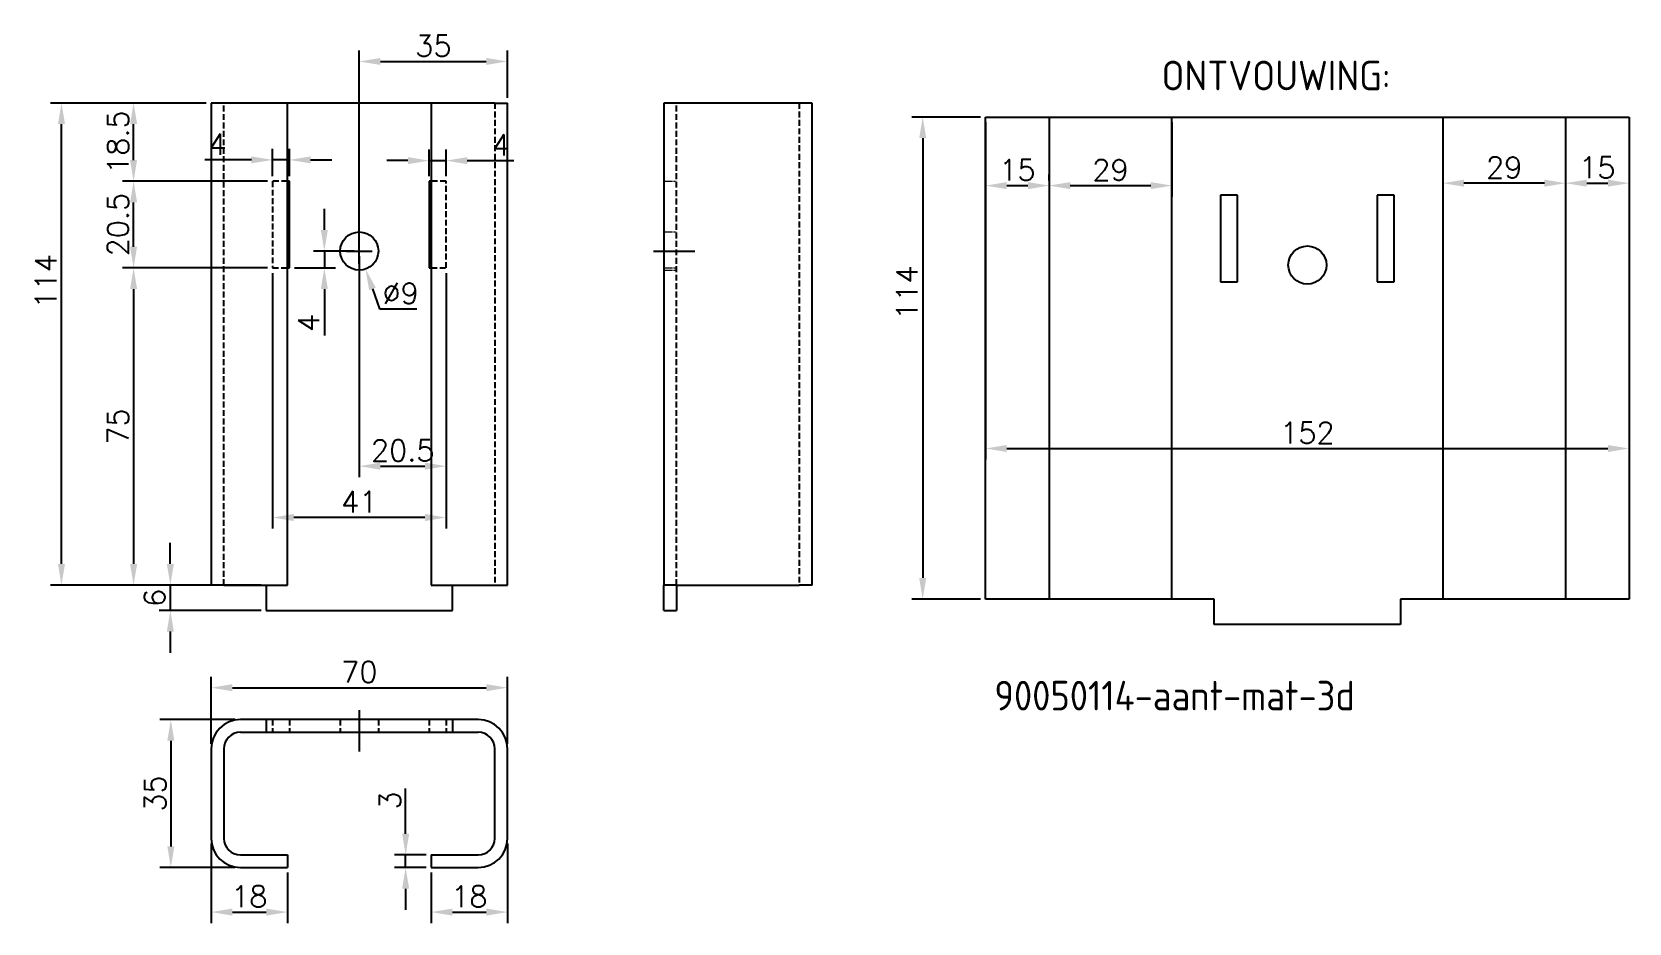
# Model space of a CAD drawing. Extents: x 2661 to 3039, y 377 to 588.
import ezdxf

# ---------------------------------------------------------------- set-up
doc = ezdxf.new("R2010")
doc.units = 0
for name, pattern in [('Aslijn', [28.575, 19.05, -3.175, 3.175, -3.175]), ('DASHED', [0.75, 0.5, -0.25]), ('Streeplijn', [10, 7, -3])]:
    doc.linetypes.add(name, pattern=pattern)
doc.layers.get('DEFPOINTS').update_dxf_attribs({"linetype": 'CONTINUOUS'})
for name, color, linetype in [('50VOL', 13, 'CONTINUOUS'), ('70VOL', 5, 'CONTINUOUS'), ('7A', 4, 'Aslijn'), ('AM_3', 6, 'Streeplijn'), ('BRANDLIJN', 93, 'CONTINUOUS')]:
    doc.layers.add(name, color=color, linetype=linetype)
doc.layers.add('Hidden (ISO)', color=6, linetype='DASHED', lineweight=5)
doc.styles.add('ROMANS', font='romans.shx')
doc.styles.get("Standard").update_dxf_attribs({"font": 'isocp.shx'})
doc.dimstyles.new('1_OP_02$0', dxfattribs={"dimscale": 2, "dimtxt": 2.5, "dimasz": 2.5, "dimexe": 1.3, "dimexo": 0.6, "dimgap": 0.6, "dimtad": 1, "dimdec": 1, "dimdsep": 46, "dimtxsty": 'ROMANS', "dimcen": -1.5, "dimclrd": 150, "dimclre": 150, "dimclrt": 5, "dimadec": 0, "dimazin": 0, "dimtfac": 1, "dimtdec": 1, "dimtmove": 0, "dimatfit": 3, "dimfxl": 0, "dimtolj": 1, "dimtzin": 0, "dimarcsym": 0})
doc.dimstyles.new('1_OP_02$3', dxfattribs={"dimscale": 2, "dimtxt": 2.5, "dimasz": 2.5, "dimexe": 1.3, "dimexo": 0.6, "dimgap": 0.6, "dimtad": 1, "dimtoh": 1, "dimdec": 1, "dimdsep": 46, "dimtxsty": 'ROMANS', "dimcen": -1.5, "dimclrd": 150, "dimclre": 150, "dimclrt": 5, "dimadec": 0, "dimazin": 0, "dimtfac": 1, "dimtdec": 1, "dimtofl": 0, "dimtmove": 0, "dimatfit": 0, "dimfxl": 0, "dimtolj": 1, "dimtzin": 0, "dimarcsym": 0})

# ---------------------------------------------------------------- blocks, each defined once
blk = doc.blocks.new('*D2')
at = {"layer": '70VOL', "color": 150, "lineweight": -2}
for p, q in [((2702.64, 571.09), (2665.87, 571.09)), ((2668.47, 462.09), (2668.47, 566.09)), ((2702.64, 457.09), (2665.87, 457.09))]:
    blk.add_line(p, q, dxfattribs=at)
at = {"layer": '70VOL', "color": 150}
for points in [[(2667.64, 566.09), (2669.31, 566.09), (2668.47, 571.09)], [(2667.64, 462.09), (2669.31, 462.09), (2668.47, 457.09)]]:
    blk.add_solid(points, dxfattribs=at)
at = {"layer": 'DEFPOINTS', "color": 0}
for p in [(2668.47, 571.09), (2703.84, 571.09), (2703.84, 457.09)]:
    blk.add_point(p, dxfattribs=at)
at = {"layer": '70VOL', "color": 5, "insert": (2664.77, 528.94), "char_height": 5, "attachment_point": 5, "rotation": 90, "style": 'ROMANS'}
blk.add_mtext('\\A1;114', dxfattribs=at)
blk = doc.blocks.new('*D3')
at = {"layer": '70VOL', "color": 150, "lineweight": -2}
for p, q in [((2694.19, 462.09), (2694.19, 467.09)), ((2715.64, 457.09), (2691.59, 457.09)), ((2694.19, 457.09), (2694.19, 451.09)), ((2715.64, 451.09), (2691.59, 451.09)), ((2694.19, 446.09), (2694.19, 441.09))]:
    blk.add_line(p, q, dxfattribs=at)
at = {"layer": '70VOL', "color": 150}
for points in [[(2693.36, 462.09), (2695.03, 462.09), (2694.19, 457.09)], [(2693.36, 446.09), (2695.03, 446.09), (2694.19, 451.09)]]:
    blk.add_solid(points, dxfattribs=at)
at = {"layer": 'DEFPOINTS', "color": 0}
for p in [(2716.84, 457.09), (2694.19, 451.09), (2716.84, 451.09)]:
    blk.add_point(p, dxfattribs=at)
at = {"layer": '70VOL', "color": 5, "insert": (2690.49, 454.09), "char_height": 5, "attachment_point": 5, "rotation": 90, "style": 'ROMANS'}
blk.add_mtext('\\A1;6', dxfattribs=at)
blk = doc.blocks.new('*D4')
at = {"layer": '70VOL', "color": 150, "lineweight": -2}
for p, q in [((2703.84, 419.6), (2703.84, 435.43)), ((2773.84, 419.6), (2773.84, 435.43)), ((2708.84, 432.83), (2768.84, 432.83))]:
    blk.add_line(p, q, dxfattribs=at)
at = {"layer": '70VOL', "color": 150}
for points in [[(2708.84, 433.67), (2708.84, 432), (2703.84, 432.83)], [(2768.84, 433.67), (2768.84, 432), (2773.84, 432.83)]]:
    blk.add_solid(points, dxfattribs=at)
at = {"layer": 'DEFPOINTS', "color": 0}
for p in [(2773.84, 432.83), (2703.84, 418.4), (2773.84, 418.4)]:
    blk.add_point(p, dxfattribs=at)
at = {"layer": '70VOL', "color": 5, "insert": (2738.84, 436.53), "char_height": 5, "attachment_point": 5, "style": 'ROMANS'}
blk.add_mtext('\\A1;70', dxfattribs=at)
blk = doc.blocks.new('*D5')
at = {"layer": '70VOL', "color": 150, "lineweight": -2}
for p, q in [((2709.54, 425.3), (2691.71, 425.3)), ((2694.31, 420.3), (2694.31, 395.3)), ((2709.54, 390.3), (2691.71, 390.3))]:
    blk.add_line(p, q, dxfattribs=at)
at = {"layer": '70VOL', "color": 150}
for points in [[(2693.48, 420.3), (2695.14, 420.3), (2694.31, 425.3)], [(2693.48, 395.3), (2695.14, 395.3), (2694.31, 390.3)]]:
    blk.add_solid(points, dxfattribs=at)
at = {"layer": 'DEFPOINTS', "color": 0}
for p in [(2710.74, 425.3), (2694.31, 390.3), (2710.74, 390.3)]:
    blk.add_point(p, dxfattribs=at)
at = {"layer": '70VOL', "color": 5, "insert": (2690.61, 407.8), "char_height": 5, "attachment_point": 5, "rotation": 90, "style": 'ROMANS'}
blk.add_mtext('\\A1;35', dxfattribs=at)
blk = doc.blocks.new('*D6')
at = {"layer": '70VOL', "color": 150, "lineweight": -2}
for p, q in [((2703.84, 396), (2703.84, 377.18)), ((2721.84, 389.1), (2721.84, 377.18)), ((2708.84, 379.78), (2716.84, 379.78))]:
    blk.add_line(p, q, dxfattribs=at)
at = {"layer": '70VOL', "color": 150}
for points in [[(2708.84, 380.61), (2708.84, 378.94), (2703.84, 379.78)], [(2716.84, 380.61), (2716.84, 378.94), (2721.84, 379.78)]]:
    blk.add_solid(points, dxfattribs=at)
at = {"layer": 'DEFPOINTS', "color": 0}
for p in [(2703.84, 397.2), (2721.84, 390.3), (2721.84, 379.78)]:
    blk.add_point(p, dxfattribs=at)
at = {"layer": '70VOL', "color": 5, "insert": (2712.84, 383.48), "char_height": 5, "attachment_point": 5, "style": 'ROMANS'}
blk.add_mtext('\\A1;18', dxfattribs=at)
blk = doc.blocks.new('*D7')
at = {"layer": '70VOL', "color": 150, "lineweight": -2}
for p, q in [((2773.84, 396), (2773.84, 377.18)), ((2755.84, 389.1), (2755.84, 377.18)), ((2760.84, 379.78), (2768.84, 379.78))]:
    blk.add_line(p, q, dxfattribs=at)
at = {"layer": '70VOL', "color": 150}
for points in [[(2760.84, 380.61), (2760.84, 378.94), (2755.84, 379.78)], [(2768.84, 380.61), (2768.84, 378.94), (2773.84, 379.78)]]:
    blk.add_solid(points, dxfattribs=at)
at = {"layer": 'DEFPOINTS', "color": 0}
for p in [(2773.84, 397.2), (2755.84, 390.3), (2773.84, 379.78)]:
    blk.add_point(p, dxfattribs=at)
at = {"layer": '70VOL', "color": 5, "insert": (2764.84, 383.48), "char_height": 5, "attachment_point": 5, "style": 'ROMANS'}
blk.add_mtext('\\A1;18', dxfattribs=at)
blk = doc.blocks.new('*D8')
at = {"layer": '70VOL', "color": 150, "lineweight": -2}
for p, q in [((2749.79, 398.3), (2749.79, 409.03)), ((2754.64, 393.3), (2747.19, 393.3)), ((2749.79, 390.3), (2749.79, 393.3)), ((2754.64, 390.3), (2747.19, 390.3)), ((2749.79, 385.3), (2749.79, 380.3))]:
    blk.add_line(p, q, dxfattribs=at)
at = {"layer": '70VOL', "color": 150}
for points in [[(2748.95, 398.3), (2750.62, 398.3), (2749.79, 393.3)], [(2748.95, 385.3), (2750.62, 385.3), (2749.79, 390.3)]]:
    blk.add_solid(points, dxfattribs=at)
at = {"layer": 'DEFPOINTS', "color": 0}
for p in [(2749.79, 393.3), (2755.84, 393.3), (2755.84, 390.3)]:
    blk.add_point(p, dxfattribs=at)
at = {"layer": '70VOL', "color": 5, "insert": (2746.09, 406.16), "char_height": 5, "attachment_point": 5, "rotation": 90, "style": 'ROMANS'}
blk.add_mtext('\\A1;3', dxfattribs=at)
blk = doc.blocks.new('*D9')
at = {"layer": '70VOL', "color": 150, "lineweight": -2}
for p, q in [((2735.84, 536.09), (2741.84, 536.09)), ((2738.84, 533.09), (2738.84, 539.09)), ((2741.95, 527.12), (2743.59, 522.39)), ((2743.59, 522.39), (2752.41, 522.39))]:
    blk.add_line(p, q, dxfattribs=at)
at = {"layer": '70VOL', "color": 150}
blk.add_solid([(2742.74, 527.39), (2741.16, 526.84), (2740.31, 531.84)], dxfattribs=at)
at = {"layer": 'DEFPOINTS', "color": 0}
for p in [(2737.37, 540.34), (2740.31, 531.84)]:
    blk.add_point(p, dxfattribs=at)
at = {"layer": '70VOL', "color": 5, "insert": (2748.6, 526.09), "char_height": 5, "attachment_point": 5, "style": 'ROMANS'}
blk.add_mtext('\\A1;∅9', dxfattribs=at)
blk = doc.blocks.new('*D10')
at = {"layer": '70VOL', "color": 150, "lineweight": -2}
for p, q in [((2717.14, 532.09), (2682.91, 532.09)), ((2685.51, 527.09), (2685.51, 462.09)), ((2702.64, 457.09), (2682.91, 457.09))]:
    blk.add_line(p, q, dxfattribs=at)
at = {"layer": '70VOL', "color": 150}
for points in [[(2684.68, 527.09), (2686.34, 527.09), (2685.51, 532.09)], [(2684.68, 462.09), (2686.34, 462.09), (2685.51, 457.09)]]:
    blk.add_solid(points, dxfattribs=at)
at = {"layer": 'DEFPOINTS', "color": 0}
for p in [(2718.34, 532.09), (2685.51, 457.09), (2703.84, 457.09)]:
    blk.add_point(p, dxfattribs=at)
at = {"layer": '70VOL', "color": 5, "insert": (2681.81, 494.59), "char_height": 5, "attachment_point": 5, "rotation": 90, "style": 'ROMANS'}
blk.add_mtext('\\A1;75', dxfattribs=at)
blk = doc.blocks.new('*D11')
at = {"layer": '70VOL', "color": 150, "lineweight": -2}
for p, q in [((2738.84, 537.29), (2738.84, 583.52)), ((2773.84, 572.29), (2773.84, 583.52)), ((2743.84, 580.92), (2768.84, 580.92))]:
    blk.add_line(p, q, dxfattribs=at)
at = {"layer": '70VOL', "color": 150}
for points in [[(2743.84, 581.75), (2743.84, 580.09), (2738.84, 580.92)], [(2768.84, 581.75), (2768.84, 580.09), (2773.84, 580.92)]]:
    blk.add_solid(points, dxfattribs=at)
at = {"layer": 'DEFPOINTS', "color": 0}
for p in [(2773.84, 580.92), (2773.84, 571.09), (2738.84, 536.09)]:
    blk.add_point(p, dxfattribs=at)
at = {"layer": '70VOL', "color": 5, "insert": (2756.34, 584.62), "char_height": 5, "attachment_point": 5, "style": 'ROMANS'}
blk.add_mtext('\\A1;35', dxfattribs=at)
blk = doc.blocks.new('*D12')
at = {"layer": '70VOL', "color": 150, "lineweight": -2}
for p, q in [((2738.84, 534.89), (2738.84, 482.62)), ((2759.34, 530.89), (2759.34, 482.62)), ((2743.84, 485.22), (2754.34, 485.22))]:
    blk.add_line(p, q, dxfattribs=at)
at = {"layer": '70VOL', "color": 150}
for points in [[(2743.84, 486.06), (2743.84, 484.39), (2738.84, 485.22)], [(2754.34, 486.06), (2754.34, 484.39), (2759.34, 485.22)]]:
    blk.add_solid(points, dxfattribs=at)
at = {"layer": 'DEFPOINTS', "color": 0}
for p in [(2738.84, 536.09), (2759.34, 532.09), (2759.34, 485.22)]:
    blk.add_point(p, dxfattribs=at)
at = {"layer": '70VOL', "color": 5, "insert": (2749.09, 488.92), "char_height": 5, "attachment_point": 5, "style": 'ROMANS'}
blk.add_mtext('\\A1;20.5', dxfattribs=at)
blk = doc.blocks.new('*D13')
at = {"layer": '70VOL', "color": 150, "lineweight": -2}
for p, q in [((2718.34, 530.89), (2718.34, 470.48)), ((2759.34, 530.89), (2759.34, 470.48)), ((2754.34, 473.08), (2723.34, 473.08))]:
    blk.add_line(p, q, dxfattribs=at)
at = {"layer": '70VOL', "color": 150}
for points in [[(2723.34, 473.92), (2723.34, 472.25), (2718.34, 473.08)], [(2754.34, 473.92), (2754.34, 472.25), (2759.34, 473.08)]]:
    blk.add_solid(points, dxfattribs=at)
at = {"layer": 'DEFPOINTS', "color": 0}
for p in [(2718.34, 532.09), (2759.34, 532.09), (2718.34, 473.08)]:
    blk.add_point(p, dxfattribs=at)
at = {"layer": '70VOL', "color": 5, "insert": (2738.84, 476.78), "char_height": 5, "attachment_point": 5, "style": 'ROMANS'}
blk.add_mtext('\\A1;41', dxfattribs=at)
blk = doc.blocks.new('*D14')
at = {"layer": '70VOL', "color": 150, "lineweight": -2}
for p, q in [((2718.34, 553.79), (2718.34, 560.24)), ((2722.34, 553.79), (2722.34, 560.24)), ((2713.34, 557.64), (2702.37, 557.64)), ((2722.34, 557.64), (2718.34, 557.64)), ((2727.34, 557.64), (2732.34, 557.64))]:
    blk.add_line(p, q, dxfattribs=at)
at = {"layer": '70VOL', "color": 150}
for points in [[(2713.34, 558.47), (2713.34, 556.81), (2718.34, 557.64)], [(2727.34, 558.47), (2727.34, 556.81), (2722.34, 557.64)]]:
    blk.add_solid(points, dxfattribs=at)
at = {"layer": 'DEFPOINTS', "color": 0}
for p in [(2718.34, 557.64), (2718.34, 552.59), (2722.34, 552.59)]:
    blk.add_point(p, dxfattribs=at)
at = {"layer": '70VOL', "color": 5, "insert": (2705.35, 561.34), "char_height": 5, "attachment_point": 5, "style": 'ROMANS'}
blk.add_mtext('\\A1;4', dxfattribs=at)
blk = doc.blocks.new('*D15')
at = {"layer": '70VOL', "color": 150, "lineweight": -2}
for p, q in [((2755.34, 553.79), (2755.34, 560.06)), ((2759.34, 553.79), (2759.34, 560.06)), ((2750.34, 557.46), (2745.34, 557.46)), ((2755.34, 557.46), (2759.34, 557.46)), ((2764.34, 557.46), (2775.31, 557.46))]:
    blk.add_line(p, q, dxfattribs=at)
at = {"layer": '70VOL', "color": 150}
for points in [[(2750.34, 558.3), (2750.34, 556.63), (2755.34, 557.46)], [(2764.34, 558.3), (2764.34, 556.63), (2759.34, 557.46)]]:
    blk.add_solid(points, dxfattribs=at)
at = {"layer": 'DEFPOINTS', "color": 0}
for p in [(2759.34, 557.46), (2755.34, 552.59), (2759.34, 552.59)]:
    blk.add_point(p, dxfattribs=at)
at = {"layer": '70VOL', "color": 5, "insert": (2772.33, 561.16), "char_height": 5, "attachment_point": 5, "style": 'ROMANS'}
blk.add_mtext('\\A1;4', dxfattribs=at)
blk = doc.blocks.new('*D16')
at = {"layer": '70VOL', "color": 150, "lineweight": -2}
for p, q in [((2717.14, 552.59), (2682.91, 552.59)), ((2685.51, 537.09), (2685.51, 547.59)), ((2717.14, 532.09), (2682.91, 532.09))]:
    blk.add_line(p, q, dxfattribs=at)
at = {"layer": '70VOL', "color": 150}
for points in [[(2684.68, 547.59), (2686.34, 547.59), (2685.51, 552.59)], [(2684.68, 537.09), (2686.34, 537.09), (2685.51, 532.09)]]:
    blk.add_solid(points, dxfattribs=at)
at = {"layer": 'DEFPOINTS', "color": 0}
for p in [(2685.51, 552.59), (2718.34, 552.59), (2718.34, 532.09)]:
    blk.add_point(p, dxfattribs=at)
at = {"layer": '70VOL', "color": 5, "insert": (2681.81, 542.34), "char_height": 5, "attachment_point": 5, "rotation": 90, "style": 'ROMANS'}
blk.add_mtext('\\A1;20.5', dxfattribs=at)
blk = doc.blocks.new('*D17')
at = {"layer": '70VOL', "color": 150, "lineweight": -2}
for p, q in [((2730.58, 541.09), (2730.58, 546.09)), ((2737.64, 536.09), (2727.98, 536.09)), ((2730.58, 536.09), (2730.58, 532.09)), ((2723.54, 532.09), (2733.18, 532.09)), ((2730.58, 527.09), (2730.58, 516.12))]:
    blk.add_line(p, q, dxfattribs=at)
at = {"layer": '70VOL', "color": 150}
for points in [[(2729.74, 541.09), (2731.41, 541.09), (2730.58, 536.09)], [(2729.74, 527.09), (2731.41, 527.09), (2730.58, 532.09)]]:
    blk.add_solid(points, dxfattribs=at)
at = {"layer": 'DEFPOINTS', "color": 0}
for p in [(2738.84, 536.09), (2722.34, 532.09), (2730.58, 532.09)]:
    blk.add_point(p, dxfattribs=at)
at = {"layer": '70VOL', "color": 5, "insert": (2726.88, 519.11), "char_height": 5, "attachment_point": 5, "rotation": 90, "style": 'ROMANS'}
blk.add_mtext('\\A1;4', dxfattribs=at)
blk = doc.blocks.new('*D18')
at = {"layer": '70VOL', "color": 150, "lineweight": -2}
for p, q in [((2885.62, 567.78), (2869.35, 567.78)), ((2871.95, 562.78), (2871.95, 458.78)), ((2885.62, 453.78), (2869.35, 453.78))]:
    blk.add_line(p, q, dxfattribs=at)
at = {"layer": '70VOL', "color": 150}
for points in [[(2871.12, 562.78), (2872.79, 562.78), (2871.95, 567.78)], [(2871.12, 458.78), (2872.79, 458.78), (2871.95, 453.78)]]:
    blk.add_solid(points, dxfattribs=at)
at = {"layer": 'DEFPOINTS', "color": 0}
for p in [(2886.82, 567.78), (2871.95, 453.78), (2886.82, 453.78)]:
    blk.add_point(p, dxfattribs=at)
at = {"layer": '70VOL', "color": 5, "insert": (2868.25, 526.25), "char_height": 5, "attachment_point": 5, "rotation": 90, "style": 'ROMANS'}
blk.add_mtext('\\A1;114', dxfattribs=at)
blk = doc.blocks.new('*D19')
at = {"layer": '70VOL', "color": 150, "lineweight": -2}
for p, q in [((2886.82, 566.58), (2886.82, 486.8)), ((3038.84, 566.58), (3038.84, 486.8)), ((2891.82, 489.4), (3033.84, 489.4))]:
    blk.add_line(p, q, dxfattribs=at)
at = {"layer": '70VOL', "color": 150}
for points in [[(2891.82, 490.23), (2891.82, 488.56), (2886.82, 489.4)], [(3033.84, 490.23), (3033.84, 488.56), (3038.84, 489.4)]]:
    blk.add_solid(points, dxfattribs=at)
at = {"layer": 'DEFPOINTS', "color": 0}
for p in [(2886.82, 567.78), (3038.84, 567.78), (3038.84, 489.4)]:
    blk.add_point(p, dxfattribs=at)
at = {"layer": '70VOL', "color": 5, "insert": (2962.83, 493.1), "char_height": 5, "attachment_point": 5, "style": 'ROMANS'}
blk.add_mtext('\\A1;152', dxfattribs=at)
blk = doc.blocks.new('*D20')
at = {"layer": '70VOL', "color": 150, "lineweight": -2}
for p, q in [((2886.82, 566.58), (2886.82, 548.96)), ((2901.82, 566.58), (2901.82, 548.96)), ((2891.82, 551.56), (2896.82, 551.56))]:
    blk.add_line(p, q, dxfattribs=at)
at = {"layer": '70VOL', "color": 150}
for points in [[(2891.82, 552.39), (2891.82, 550.72), (2886.82, 551.56)], [(2896.82, 552.39), (2896.82, 550.72), (2901.82, 551.56)]]:
    blk.add_solid(points, dxfattribs=at)
at = {"layer": 'DEFPOINTS', "color": 0}
for p in [(2886.82, 567.78), (2901.82, 567.78), (2901.82, 551.56)]:
    blk.add_point(p, dxfattribs=at)
at = {"layer": '70VOL', "color": 5, "insert": (2894.32, 555.26), "char_height": 5, "attachment_point": 5, "style": 'ROMANS'}
blk.add_mtext('\\A1;15', dxfattribs=at)
blk = doc.blocks.new('*D23')
at = {"layer": '70VOL', "color": 150, "lineweight": -2}
for p, q in [((3023.84, 566.58), (3023.84, 549.53)), ((3038.84, 566.58), (3038.84, 549.53)), ((3028.84, 552.13), (3033.84, 552.13))]:
    blk.add_line(p, q, dxfattribs=at)
at = {"layer": '70VOL', "color": 150}
for points in [[(3028.84, 552.97), (3028.84, 551.3), (3023.84, 552.13)], [(3033.84, 552.97), (3033.84, 551.3), (3038.84, 552.13)]]:
    blk.add_solid(points, dxfattribs=at)
at = {"layer": 'DEFPOINTS', "color": 0}
for p in [(3023.84, 567.78), (3038.84, 567.78), (3038.84, 552.13)]:
    blk.add_point(p, dxfattribs=at)
at = {"layer": '70VOL', "color": 5, "insert": (3031.34, 555.83), "char_height": 5, "attachment_point": 5, "style": 'ROMANS'}
blk.add_mtext('\\A1;15', dxfattribs=at)
blk = doc.blocks.new('*D24')
at = {"layer": '70VOL', "color": 150, "lineweight": -2}
for p, q in [((2930.82, 566.58), (2930.82, 548.96)), ((2901.82, 552.76), (2901.82, 554.16)), ((2906.82, 551.56), (2925.82, 551.56))]:
    blk.add_line(p, q, dxfattribs=at)
at = {"layer": '70VOL', "color": 150}
for points in [[(2906.82, 552.39), (2906.82, 550.72), (2901.82, 551.56)], [(2925.82, 552.39), (2925.82, 550.72), (2930.82, 551.56)]]:
    blk.add_solid(points, dxfattribs=at)
at = {"layer": 'DEFPOINTS', "color": 0}
for p in [(2930.82, 567.78), (2901.82, 551.56), (2930.82, 551.56)]:
    blk.add_point(p, dxfattribs=at)
at = {"layer": '70VOL', "color": 5, "insert": (2916.32, 555.26), "char_height": 5, "attachment_point": 5, "style": 'ROMANS'}
blk.add_mtext('\\A1;29', dxfattribs=at)
blk = doc.blocks.new('*D25')
at = {"layer": '70VOL', "color": 150, "lineweight": -2}
for p, q in [((2994.84, 566.58), (2994.84, 549.53)), ((3023.84, 566.58), (3023.84, 549.53)), ((3018.84, 552.13), (2999.84, 552.13))]:
    blk.add_line(p, q, dxfattribs=at)
at = {"layer": '70VOL', "color": 150}
for points in [[(2999.84, 552.97), (2999.84, 551.3), (2994.84, 552.13)], [(3018.84, 552.97), (3018.84, 551.3), (3023.84, 552.13)]]:
    blk.add_solid(points, dxfattribs=at)
at = {"layer": 'DEFPOINTS', "color": 0}
for p in [(2994.84, 567.78), (3023.84, 567.78), (2994.84, 552.13)]:
    blk.add_point(p, dxfattribs=at)
at = {"layer": '70VOL', "color": 5, "insert": (3009.34, 555.83), "char_height": 5, "attachment_point": 5, "style": 'ROMANS'}
blk.add_mtext('\\A1;29', dxfattribs=at)
blk = doc.blocks.new('*D26')
at = {"layer": '70VOL', "color": 150, "lineweight": -2}
for p, q in [((2702.64, 571.09), (2682.91, 571.09)), ((2685.51, 557.59), (2685.51, 566.09)), ((2717.14, 552.59), (2682.91, 552.59))]:
    blk.add_line(p, q, dxfattribs=at)
at = {"layer": '70VOL', "color": 150}
for points in [[(2684.68, 566.09), (2686.34, 566.09), (2685.51, 571.09)], [(2684.68, 557.59), (2686.34, 557.59), (2685.51, 552.59)]]:
    blk.add_solid(points, dxfattribs=at)
at = {"layer": 'DEFPOINTS', "color": 0}
for p in [(2685.51, 571.09), (2703.84, 571.09), (2718.34, 552.59)]:
    blk.add_point(p, dxfattribs=at)
at = {"layer": '70VOL', "color": 5, "insert": (2681.81, 561.84), "char_height": 5, "attachment_point": 5, "rotation": 90, "style": 'ROMANS'}
blk.add_mtext('\\A1;18.5', dxfattribs=at)

msp = doc.modelspace()

# ---------------------------------------------------------------- linework, layer by layer
at = {"layer": '50VOL', "ltscale": 0.2}
for p, q in [((2703.84, 571.09), (2703.84, 457.09)), ((2706.84, 571.09), (2703.84, 571.09)), ((2721.84, 571.09), (2706.84, 571.09)), ((2755.84, 571.09), (2721.84, 571.09)), ((2721.84, 457.09), (2721.84, 571.09)), ((2770.84, 571.09), (2755.84, 571.09)), ((2755.84, 571.09), (2755.84, 457.09)), ((2770.84, 571.09), (2773.84, 571.09)), ((2773.84, 457.09), (2773.84, 571.09)), ((2810.8, 571.09), (2810.8, 457.09)), ((2813.8, 571.09), (2810.8, 571.09)), ((2842.8, 571.09), (2813.8, 571.09)), ((2845.8, 571.09), (2842.8, 571.09)), ((2845.8, 457.09), (2845.8, 571.09)), ((2886.82, 567.78), (3038.84, 567.78)), ((2886.82, 453.78), (2886.82, 567.78)), ((2901.82, 567.78), (2901.82, 453.78)), ((2930.82, 453.78), (2930.82, 567.78)), ((2994.84, 567.78), (2994.84, 453.78)), ((3023.84, 567.78), (3023.84, 453.78)), ((3038.84, 567.78), (3038.84, 453.78)), ((2722.34, 552.59), (2721.84, 552.59)), ((2722.34, 532.09), (2722.34, 552.59)), ((2755.84, 552.59), (2755.34, 552.59)), ((2755.34, 552.59), (2755.34, 532.09)), ((2942.33, 549.28), (2942.33, 528.78)), ((2946.33, 549.28), (2942.33, 549.28)), ((2946.33, 528.78), (2946.33, 549.28)), ((2979.33, 549.28), (2979.33, 528.78)), ((2983.33, 549.28), (2979.33, 549.28)), ((2983.33, 528.78), (2983.33, 549.28)), ((2721.84, 532.09), (2722.34, 532.09)), ((2755.34, 532.09), (2755.84, 532.09)), ((2942.33, 528.78), (2946.33, 528.78)), ((2979.33, 528.78), (2983.33, 528.78)), ((2706.84, 457.09), (2703.84, 457.09)), ((2706.84, 457.09), (2721.84, 457.09)), ((2716.84, 457.09), (2716.84, 451.09)), ((2755.84, 457.09), (2770.84, 457.09)), ((2760.84, 451.09), (2760.84, 457.09)), ((2770.84, 457.09), (2773.84, 457.09)), ((2813.8, 457.09), (2810.8, 457.09)), ((2810.8, 451.09), (2810.8, 457.09)), ((2813.8, 457.09), (2842.8, 457.09)), ((2813.8, 457.09), (2813.8, 451.09)), ((2845.8, 457.09), (2842.8, 457.09)), ((2940.83, 453.78), (2886.82, 453.78)), ((2940.83, 447.78), (2940.83, 453.78)), ((3038.84, 453.78), (2984.83, 453.78)), ((2984.83, 453.78), (2984.83, 447.78)), ((2716.84, 451.09), (2760.84, 451.09)), ((2810.8, 451.09), (2813.8, 451.09)), ((2984.83, 447.78), (2940.83, 447.78)), ((2716.84, 425.3), (2710.74, 425.3)), ((2760.84, 425.3), (2716.84, 425.3)), ((2716.84, 425.3), (2716.84, 422.3)), ((2766.94, 425.3), (2760.84, 425.3)), ((2760.84, 425.3), (2760.84, 422.3)), ((2710.74, 422.3), (2716.84, 422.3)), ((2716.84, 422.3), (2760.84, 422.3)), ((2760.84, 422.3), (2766.94, 422.3)), ((2703.84, 418.4), (2703.84, 397.2)), ((2706.84, 418.4), (2706.84, 397.2)), ((2770.84, 397.2), (2770.84, 418.4)), ((2773.84, 397.2), (2773.84, 418.4)), ((2710.74, 393.3), (2721.84, 393.3)), ((2721.84, 393.3), (2721.84, 390.3)), ((2755.84, 393.3), (2766.94, 393.3)), ((2755.84, 393.3), (2755.84, 390.3)), ((2710.74, 390.3), (2721.84, 390.3)), ((2755.84, 390.3), (2766.94, 390.3))]:
    msp.add_line(p, q, dxfattribs=at)
for centre in [(2738.84, 536.09), (2962.83, 532.78)]:
    msp.add_circle(centre, 4.5, dxfattribs=at)
for centre, radius, start, end in [((2710.74, 418.4), 6.9, 90, 180), ((2766.94, 418.4), 6.9, 0, 90), ((2710.74, 418.4), 3.9, 90, 180), ((2766.94, 418.4), 3.9, 0, 90), ((2710.74, 397.2), 6.9, 180, 270), ((2710.74, 397.2), 3.9, 180, 270), ((2766.94, 397.2), 3.9, 270, 0), ((2766.94, 397.2), 6.9, 270, 0)]:
    msp.add_arc(centre, radius, start, end, dxfattribs=at)
at = {"layer": '7A'}
for p, q in [((2808.37, 536.09), (2818.15, 536.09)), ((2738.84, 427.49), (2738.84, 417.72))]:
    msp.add_line(p, q, dxfattribs=at)
at = {"layer": 'AM_3', "ltscale": 0.2}
for p, q in [((2706.84, 457.09), (2706.84, 571.09)), ((2770.84, 571.09), (2770.84, 457.09)), ((2813.8, 457.09), (2813.8, 571.09)), ((2842.8, 571.09), (2842.8, 457.09)), ((2718.34, 552.59), (2718.34, 532.09)), ((2721.84, 552.59), (2718.34, 552.59)), ((2759.34, 552.59), (2755.84, 552.59)), ((2759.34, 532.09), (2759.34, 552.59)), ((2718.34, 532.09), (2721.84, 532.09)), ((2755.84, 532.09), (2759.34, 532.09)), ((2718.34, 425.3), (2718.34, 422.3)), ((2722.34, 425.3), (2722.34, 422.3)), ((2734.34, 425.3), (2734.34, 422.3)), ((2743.34, 425.3), (2743.34, 422.3)), ((2755.34, 425.3), (2755.34, 422.3)), ((2759.34, 425.3), (2759.34, 422.3))]:
    msp.add_line(p, q, dxfattribs=at)
at = {"layer": 'Hidden (ISO)', "ltscale": 0.2}
for p, q in [((2810.8, 552.59), (2813.8, 552.59)), ((2810.8, 540.59), (2813.8, 540.59)), ((2810.8, 532.09), (2813.8, 532.09)), ((2810.8, 531.59), (2813.8, 531.59))]:
    msp.add_line(p, q, dxfattribs=at)

# ---------------------------------------------------------------- texts
at = {"layer": '70VOL', "ltscale": 0.2}
msp.add_text('ONTVOUWING:', height=7, dxfattribs=at).set_placement((2928.38, 574.09, 10.81))
at = {"layer": 'BRANDLIJN', "ltscale": 0.2}
msp.add_text('90050114-aant-mat-3d', height=7, dxfattribs=at).set_placement((2888.88, 427.46, 10.81))

# ---------------------------------------------------------------- dimensions: what is measured, and where the dimension line sits
at = {"layer": '70VOL'}
for base, p1, p2, picture, middle in [((2773.84, 580.92), (2738.84, 536.09), (2773.84, 571.09), '*D11', (2756.34, 584.62)), ((2901.82, 551.56), (2886.82, 567.78), (2901.82, 567.78), '*D20', (2894.32, 555.26)), ((2930.82, 551.56), (2901.82, 551.56), (2930.82, 567.78), '*D24', (2916.32, 555.26)), ((2994.84, 552.13), (3023.84, 567.78), (2994.84, 567.78), '*D25', (3009.34, 555.83)), ((3038.84, 552.13), (3023.84, 567.78), (3038.84, 567.78), '*D23', (3031.34, 555.83)), ((2718.34, 557.64), (2722.34, 552.59), (2718.34, 552.59), '*D14', (2705.35, 561.34)), ((2759.34, 557.46), (2755.34, 552.59), (2759.34, 552.59), '*D15', (2772.33, 561.16)), ((2759.34, 485.22), (2738.84, 536.09), (2759.34, 532.09), '*D12', (2749.09, 488.92)), ((2718.34, 473.08), (2759.34, 532.09), (2718.34, 532.09), '*D13', (2738.84, 476.78)), ((2773.84, 432.83), (2703.84, 418.4), (2773.84, 418.4), '*D4', (2738.84, 436.53)), ((2721.84, 379.78), (2703.84, 397.2), (2721.84, 390.3), '*D6', (2712.84, 383.48)), ((2773.84, 379.78), (2755.84, 390.3), (2773.84, 397.2), '*D7', (2764.84, 383.48))]:
    dim = msp.add_linear_dim(base=base, p1=p1, p2=p2, dimstyle='1_OP_02$0', dxfattribs=at)
    dim.commit()
    dim.dimension.update_dxf_attribs({"geometry": picture, "text_midpoint": middle})
at = {"layer": '70VOL', "ltscale": 0.2}
dim = msp.add_linear_dim(base=(2668.47, 571.09), p1=(2703.84, 457.09), p2=(2703.84, 571.09), angle=270, dimstyle='1_OP_02$0', dxfattribs=at)
dim.commit()
dim.dimension.update_dxf_attribs({"geometry": '*D2', "text_midpoint": (2668.47, 528.94), "dimtype": 160})
at = {"layer": '70VOL'}
for base, p1, p2, picture, middle in [((2685.51, 571.09), (2718.34, 552.59), (2703.84, 571.09), '*D26', (2681.81, 561.84)), ((2685.51, 552.59), (2718.34, 532.09), (2718.34, 552.59), '*D16', (2681.81, 542.34)), ((2730.58, 532.09), (2738.84, 536.09), (2722.34, 532.09), '*D17', (2726.88, 519.11)), ((2685.51, 457.09), (2718.34, 532.09), (2703.84, 457.09), '*D10', (2681.81, 494.59)), ((2694.31, 390.3), (2710.74, 425.3), (2710.74, 390.3), '*D5', (2690.61, 407.8)), ((2749.79, 393.3), (2755.84, 390.3), (2755.84, 393.3), '*D8', (2746.09, 406.16))]:
    dim = msp.add_linear_dim(base=base, p1=p1, p2=p2, angle=90, dimstyle='1_OP_02$0', dxfattribs=at)
    dim.commit()
    dim.dimension.update_dxf_attribs({"geometry": picture, "text_midpoint": middle})
dim = msp.add_linear_dim(base=(2871.95, 453.78), p1=(2886.82, 567.78), p2=(2886.82, 453.78), angle=90, dimstyle='1_OP_02$0', dxfattribs=at)
dim.commit()
dim.dimension.update_dxf_attribs({"geometry": '*D18', "text_midpoint": (2871.95, 526.25), "dimtype": 160})
dim = msp.add_linear_dim(base=(3038.84, 489.4), p1=(2886.82, 567.78), p2=(3038.84, 567.78), dimstyle='1_OP_02$0', dxfattribs=at)
dim.commit()
dim.dimension.update_dxf_attribs({"geometry": '*D19', "text_midpoint": (2962.83, 489.4), "dimtype": 160})
dim = msp.add_diameter_dim_2p(p1=(2737.37, 540.34), p2=(2740.31, 531.84), dimstyle='1_OP_02$3', dxfattribs=at)
dim.commit()
dim.dimension.update_dxf_attribs({"geometry": '*D9', "text_midpoint": (2748.6, 522.39), "dimtype": 163})
at = {"layer": '70VOL', "ltscale": 0.2}
dim = msp.add_linear_dim(base=(2694.19, 451.09), p1=(2716.84, 457.09), p2=(2716.84, 451.09), angle=270, dimstyle='1_OP_02$0', dxfattribs=at)
dim.commit()
dim.dimension.update_dxf_attribs({"geometry": '*D3', "text_midpoint": (2690.49, 454.09)})

doc.saveas('drawing.dxf')
